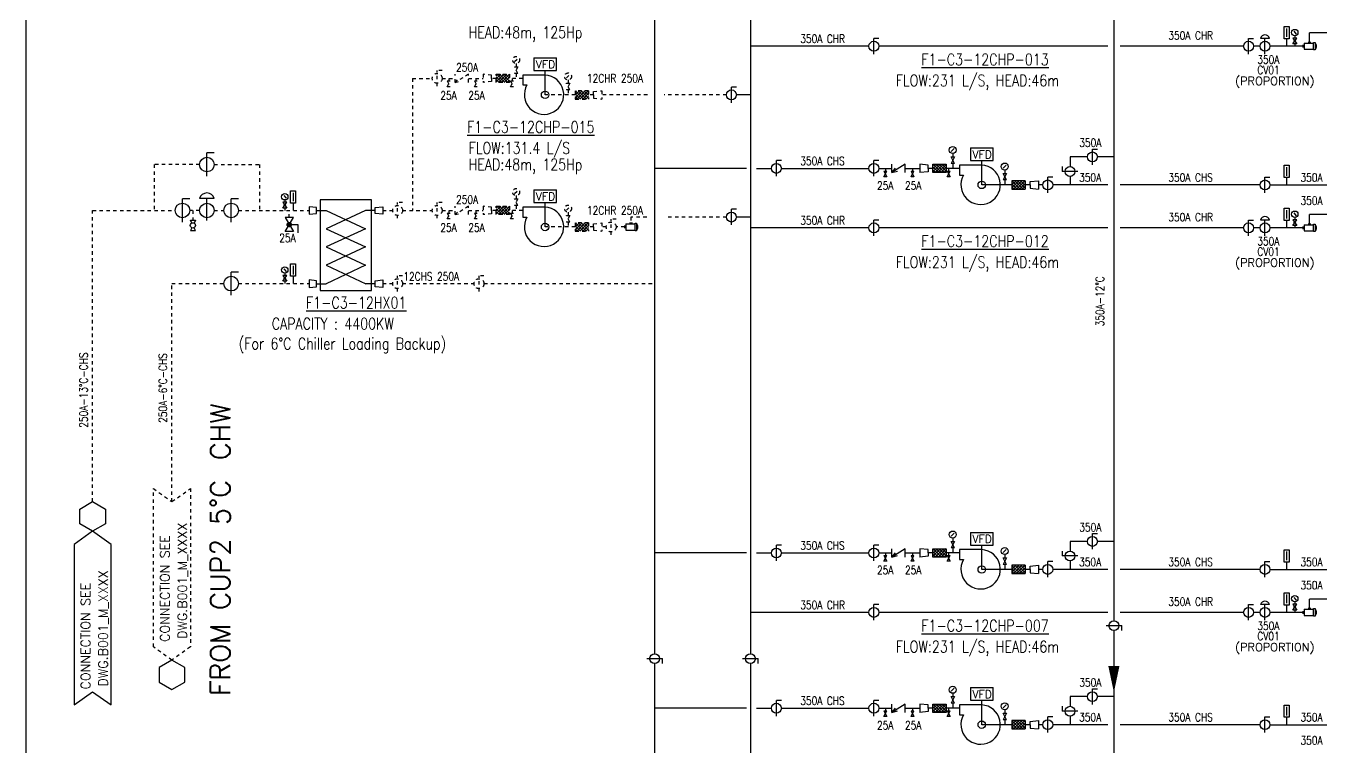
# Model space of a CAD drawing. Header units: millimetres. Extents: x 29 to 762, y -2577 to -1931.
# Drawn here: x 31.3 to 410.6, y -2324.9 to -2114.6 of the extents above; entities that cross this region are included whole.
import ezdxf
from ezdxf.enums import TextEntityAlignment as Align

# ---------------------------------------------------------------- set-up
doc = ezdxf.new("R2010")
doc.units = ezdxf.units.MM
doc.linetypes.add('JIS_02_1.0', pattern=[2, 1, -1])
for name, color, linetype in [('M-CWTR-TEXT', 7, 'Continuous'), ('M-CWTR-TEXT-CO', 3, 'Continuous'), ('M-CWTR-VAVE', 2, 'Continuous'), ('M-HVAC-EQPM', 22, 'Continuous'), ('M-HVAC-VALVE-FUTURE', 8, 'Continuous'), ('M-P-CHR2-D-20', 4, 'Continuous'), ('M-P-CHS2-D-12', 3, 'Continuous'), ('M-P-TXT2.5', 7, 'Continuous'), ('M_TEXT', 2, 'Continuous'), ('TXT3', 246, 'Continuous')]:
    doc.layers.add(name, color=color, linetype=linetype)
doc.styles.add('AA-TXT', font='simplex.shx', dxfattribs={"width": 0.8, "bigfont": 'chineset.shx'})
doc.styles.add('LK-TXT2-P', font='romans.shx', dxfattribs={"width": 0.8, "bigfont": 'chineset.shx'})
doc.styles.add('LK-TXT3-P', font='romans.shx', dxfattribs={"bigfont": 'chineset.shx'})

# ---------------------------------------------------------------- blocks, each defined once
blk = doc.blocks.new('A$Cfc6db952')
for p, q in [((-3.43, 11.23), (3.43, 11.23)), ((-3.43, 11.23), (-3.43, 7.39)), ((3.43, 7.39), (3.43, 11.23)), ((-6.76, 6), (-6.76, 3)), ((0, 6), (-6.76, 6)), ((-3.43, 7.39), (3.43, 7.39)), ((0, 0), (0, 7.39)), ((-6.76, 3), (-5.5, 3))]:
    blk.add_line(p, q)
blk.add_circle((0, 0), 1.12)
blk.add_arc((-0.32, 0.05), 5.96, 150.3127, 86.8785)
at = {"style": 'AA-TXT'}
blk.add_text('VFD', height=2.4, dxfattribs=at).set_placement((-2.81, 8.04))
blk = doc.blocks.new('THERMOMETER')
for p, q in [((-0.38, 1.13), (-0.38, 3.01)), ((-0.38, 3.01), (0.38, 3.01)), ((0, 2.72), (0, 1.41)), ((0.38, 3.01), (0.38, 1.13)), ((0.38, 1.13), (-0.38, 1.13)), ((0, 1.13), (0, 0))]:
    blk.add_line(p, q)
blk = doc.blocks.new('PG-69')
h = blk.add_hatch(color=256)
h.dxf.hatch_style = 1
edge = h.paths.add_edge_path()
edge.add_arc((0, 1.06), 0.15, 0, 360)
for p, q in [((-0.22, 3.02), (0.28, 2.46)), ((0, 2.12), (0, 1.65)), ((0, 0.47), (0, 0))]:
    blk.add_line(p, q)
blk.add_lwpolyline([(0.4, 1.65), (-0.4, 1.65), (0.4, 0.47), (-0.4, 0.47)], close=True)
for centre, radius in [((0, 2.76), 0.642), ((0, 1.06), 0.15)]:
    blk.add_circle(centre, radius)
blk = doc.blocks.new('A$C24027b19')
for p, q in [((-42183.9, -4.5), (-42183.9, 4.5)), ((-42183.9, 0), (-42180.3, 0)), ((-42180.3, 10.6), (-42180.3, -10.6)), ((-42180.3, 10.6), (-42148.6, 10.6)), ((-42167, 14.2), (-42157.6, 14.2)), ((-42162.3, 14.2), (-42162.3, 10.6)), ((-42180.3, -10.6), (-42148.6, -10.6))]:
    blk.add_line(p, q)
blk.add_lwpolyline([(-42148.6, 12.8), (-42143.2, 12.8), (-42143.2, -12.8), (-42148.6, -12.8)], close=True)
blk.add_arc((-42153.5, 0), 14.9, 313.3726, 46.6274)
blk = doc.blocks.new('A$Ca6c05ea9')
for p, q in [((112052, 166644), (-112052, 166644)), ((0, -166644), (0, 166644))]:
    blk.add_line(p, q)
blk.add_circle((0, -14438), 109724)
blk.add_arc((0, 133543), 116839, 16.4573489, 163.5426511)
blk = doc.blocks.new('A$C71728f92')
for p in [(-325423, -212425), (-175033, 261664)]:
    blk.add_line(p, (-325423, 261664))
blk.add_circle((-325423, 24619), 150000)
blk = doc.blocks.new('A$Cccb5e8c0')
for p, q in [((-1835, 41944), (-5636, 42337)), ((-5636, 42337), (-5636, 38536)), ((-1835, 40436), (-1835, 41944)), ((-1835, 40436), (0, 40436)), ((-1835, 38929), (-1835, 40436)), ((25887, 45810), (0, 45810)), ((0, 45810), (0, 0)), ((0, 40436), (3015, 40436)), ((22872, 40436), (3015, 31196)), ((3015, 40436), (22872, 31196)), ((25887, 40436), (22872, 40436)), ((25887, 0), (25887, 45810)), ((27788, 40436), (25887, 40436)), ((27788, 41944), (31523, 42337)), ((27788, 40436), (27788, 41944)), ((27788, 38929), (27788, 40436)), ((31523, 42337), (31523, 38536)), ((-5636, 38536), (-1835, 38929)), ((31523, 38536), (27788, 38929)), ((3015, 31196), (22872, 22020)), ((22872, 31196), (3015, 22020)), ((22872, 22020), (3015, 12780)), ((3015, 22020), (22872, 12780)), ((3015, 12780), (23013, 3473)), ((22872, 12780), (3015, 3473)), ((-5636, 5374), (-5636, 1638)), ((-1835, 4981), (-5636, 5374)), ((-5636, 1638), (-1835, 1966)), ((-1835, 3473), (-1835, 4981)), ((-1835, 3473), (0, 3473)), ((-1835, 1966), (-1835, 3473)), ((0, 3473), (3015, 3473)), ((0, 0), (25887, 0)), ((25887, 3473), (23013, 3473)), ((27788, 3473), (25887, 3473)), ((27788, 4981), (31523, 5374)), ((27788, 3473), (27788, 4981)), ((27788, 1966), (27788, 3473)), ((31523, 1638), (27788, 1966)), ((31523, 5374), (31523, 1638))]:
    blk.add_line(p, q)
blk = doc.blocks.new('A$C8fd39c89')
for points in [[(-10172, 5381), (-5251, 5381), (-6575, 2734)], [(-8849, 2734), (-10172, 5381)], [(-8849, -1814), (-10172, -4461), (-5251, -4461), (-6575, -1814)]]:
    blk.add_lwpolyline(points)
blk.add_circle((-7712, 460), 2542)
blk = doc.blocks.new('球塞閥')
h = blk.add_hatch()
h.set_pattern_fill('ANSI31', color=0, scale=0.185185, angle=90, style=0)
h.set_pattern_definition([(45, (-172.859326, -857.314322), (0.0173251234, -0.0173251234), [])])
edge = h.paths.add_edge_path()
edge.add_arc((0, 0), 0.648, 0, 360)
at = {"color": 0}
blk.add_lwpolyline([(0, 0), (-2.58, 0), (-2.58, 2.52)], dxfattribs=at)
blk.add_lwpolyline([(-1.25, -2.15), (1.25, -2.15), (-1.25, 2.15), (1.25, 2.15)], close=True, dxfattribs=at)
blk.add_circle((0, 0), 0.648, dxfattribs=at)

msp = doc.modelspace()

# ---------------------------------------------------------------- hatches: boundary and pattern name
at = {"layer": 'M-CWTR-VAVE'}
h = msp.add_hatch(dxfattribs=at)
h.set_pattern_fill('ANSI37', color=256, scale=4.816231, style=0)
h.set_pattern_definition([(45, (52.94674, -2609.95354), (-0.42569874, 0.42569874), []), (135, (52.94674, -2609.95354), (-0.42569874, -0.42569874), [])])
h.paths.add_polyline_path([(295.73, -2267.08), (299.58, -2267.08), (299.58, -2269.49), (295.73, -2269.49)])
h = msp.add_hatch(dxfattribs=at)
h.set_pattern_fill('ANSI37', color=256, scale=4.816231, style=0)
h.set_pattern_definition([(135, (565.3827, -2614.7698), (0.42569874, 0.42569874), []), (45, (565.3827, -2614.7698), (0.42569874, -0.42569874), [])])
h.paths.add_polyline_path([(322.6, -2271.9), (318.75, -2271.9), (318.75, -2274.31), (322.6, -2274.31)])
at = {"layer": 'M-HVAC-VALVE-FUTURE', "linetype": 'JIS_02_1.0'}
h = msp.add_hatch(dxfattribs=at)
h.set_pattern_fill('ANSI37', color=8, scale=4.816231, style=0)
h.set_pattern_definition([(45, (-74.3489, -2471.55186), (-0.42569874, 0.42569874), []), (135, (-74.3489, -2471.55186), (-0.42569874, -0.42569874), [])])
h.paths.add_polyline_path([(168.43, -2128.68), (172.29, -2128.68), (172.29, -2131.09), (168.43, -2131.09)])
h = msp.add_hatch(dxfattribs=at)
h.set_pattern_fill('ANSI37', color=8, scale=4.816231, style=0)
h.set_pattern_definition([(135, (438.0871, -2476.3681), (0.42569874, 0.42569874), []), (45, (438.0871, -2476.3681), (0.42569874, -0.42569874), [])])
h.paths.add_polyline_path([(195.3, -2133.5), (191.45, -2133.5), (191.45, -2135.91), (195.3, -2135.91)])
at = {"layer": 'M-HVAC-VALVE-FUTURE'}
h = msp.add_hatch(dxfattribs=at)
h.set_pattern_fill('ANSI37', color=256, scale=4.816231, style=0)
h.set_pattern_definition([(45, (52.94674, -2497.8198), (-0.42569874, 0.42569874), []), (135, (52.94674, -2497.8198), (-0.42569874, -0.42569874), [])])
h.paths.add_polyline_path([(295.73, -2154.95), (299.58, -2154.95), (299.58, -2157.36), (295.73, -2157.36)])
h = msp.add_hatch(dxfattribs=at)
h.set_pattern_fill('ANSI37', color=256, scale=4.816231, style=0)
h.set_pattern_definition([(135, (565.3827, -2502.63605), (0.42569874, 0.42569874), []), (45, (565.3827, -2502.63605), (0.42569874, -0.42569874), [])])
h.paths.add_polyline_path([(322.6, -2159.76), (318.75, -2159.76), (318.75, -2162.18), (322.6, -2162.18)])
at = {"layer": 'M-HVAC-VALVE-FUTURE', "linetype": 'JIS_02_1.0'}
h = msp.add_hatch(dxfattribs=at)
h.set_pattern_fill('ANSI37', color=8, scale=4.816231, style=0)
h.set_pattern_definition([(45, (-74.3489, -2510.0817), (-0.42569874, 0.42569874), []), (135, (-74.3489, -2510.0817), (-0.42569874, -0.42569874), [])])
h.paths.add_polyline_path([(168.43, -2167.21), (172.29, -2167.21), (172.29, -2169.62), (168.43, -2169.62)])
h = msp.add_hatch(dxfattribs=at)
h.set_pattern_fill('ANSI37', color=8, scale=4.816231, style=0)
h.set_pattern_definition([(135, (438.0871, -2514.89794), (0.42569874, 0.42569874), []), (45, (438.0871, -2514.89794), (0.42569874, -0.42569874), [])])
h.paths.add_polyline_path([(195.3, -2172.03), (191.45, -2172.03), (191.45, -2174.44), (195.3, -2174.44)])
at = {"layer": 'M-HVAC-VALVE-FUTURE'}
h = msp.add_hatch(dxfattribs=at)
h.set_pattern_fill('ANSI37', color=256, scale=4.816231, style=0)
h.set_pattern_definition([(45, (52.94674, -2655.2248), (-0.42569874, 0.42569874), []), (135, (52.94674, -2655.2248), (-0.42569874, -0.42569874), [])])
h.paths.add_polyline_path([(295.73, -2312.35), (299.58, -2312.35), (299.58, -2314.77), (295.73, -2314.77)])
h = msp.add_hatch(dxfattribs=at)
h.set_pattern_fill('ANSI37', color=256, scale=4.816231, style=0)
h.set_pattern_definition([(135, (565.3827, -2660.041), (0.42569874, 0.42569874), []), (45, (565.3827, -2660.041), (0.42569874, -0.42569874), [])])
h.paths.add_polyline_path([(322.6, -2317.17), (318.75, -2317.17), (318.75, -2319.58), (322.6, -2319.58)])

# ---------------------------------------------------------------- linework, layer by layer
at = {"layer": 'DefPoints'}
for points in [[(31.33, -1931.2), (761.73, -1931.2), (761.73, -2500.38), (31.33, -2500.38)], [(761.73, -2500.38), (31.33, -2500.38), (31.33, -1931.2), (761.73, -1931.2)]]:
    msp.add_lwpolyline(points, close=True, dxfattribs=at)
at = {"layer": 'M-CWTR-VAVE'}
for p, q in [((278.51, -2122.8), (278.51, -2118.23)), ((279.96, -2118.23), (278.51, -2118.23)), ((236.98, -2136.99), (236.98, -2132.42)), ((238.43, -2132.42), (236.98, -2132.42)), ((250.09, -2158.44), (250.09, -2153.87)), ((251.54, -2153.87), (250.09, -2153.87)), ((236.98, -2172.63), (236.98, -2168.06)), ((238.43, -2168.06), (236.98, -2168.06)), ((278.51, -2175.78), (278.51, -2171.21)), ((279.96, -2171.21), (278.51, -2171.21)), ((301.07, -2263.37), (301.95, -2262.48)), ((301.51, -2263.95), (301.51, -2264.91)), ((342.22, -2267.21), (342.22, -2262.65)), ((342.22, -2262.65), (343.66, -2262.65)), ((250.09, -2270.57), (250.09, -2266)), ((251.54, -2266), (250.09, -2266)), ((278.51, -2270.57), (278.51, -2266)), ((279.96, -2266), (278.51, -2266)), ((283.78, -2269.49), (283.78, -2267.08)), ((287.63, -2267.08), (283.78, -2269.49)), ((287.63, -2269.49), (287.63, -2267.08)), ((291.93, -2267.08), (291.93, -2269.49)), ((294.35, -2267.32), (291.93, -2267.08)), ((294.35, -2268.29), (294.35, -2267.32)), ((295.73, -2269.49), (295.73, -2267.08)), ((295.73, -2267.08), (299.58, -2267.08)), ((299.58, -2267.08), (299.58, -2269.49)), ((301.99, -2264.91), (301.03, -2266.84)), ((301.99, -2266.84), (301.03, -2264.91)), ((301.03, -2264.91), (301.99, -2264.91)), ((301.99, -2266.84), (301.03, -2266.84)), ((301.51, -2266.84), (301.51, -2268.29)), ((316.21, -2268.18), (317.09, -2267.3)), ((333.41, -2267.73), (333.41, -2269.18)), ((281.45, -2269.06), (282.28, -2269.06)), ((281.45, -2270.73), (282.28, -2269.06)), ((281.45, -2269.06), (282.28, -2270.73)), ((282.28, -2270.73), (281.45, -2270.73)), ((283.78, -2269.49), (284.85, -2268.26)), ((283.78, -2269.49), (285.36, -2269.07)), ((289.37, -2269.06), (290.2, -2269.06)), ((289.37, -2270.73), (290.2, -2269.06)), ((289.37, -2269.06), (290.2, -2270.73)), ((290.2, -2270.73), (289.37, -2270.73)), ((294.35, -2269.25), (291.93, -2269.49)), ((294.35, -2268.29), (294.35, -2269.25)), ((299.58, -2269.49), (295.73, -2269.49)), ((299.89, -2269.06), (300.72, -2269.06)), ((299.89, -2270.73), (300.72, -2269.06)), ((299.89, -2269.06), (300.72, -2270.73)), ((300.72, -2270.73), (299.89, -2270.73)), ((317.13, -2269.73), (316.17, -2271.66)), ((317.13, -2271.66), (316.17, -2269.73)), ((316.17, -2269.73), (317.13, -2269.73)), ((317.13, -2271.66), (316.17, -2271.66)), ((316.65, -2268.76), (316.65, -2269.73)), ((316.65, -2271.66), (316.65, -2273.1)), ((329.21, -2275.39), (329.21, -2270.82)), ((330.66, -2270.82), (329.21, -2270.82)), ((337.98, -2269.18), (333.41, -2269.18)), ((392.52, -2275.39), (392.52, -2270.82)), ((392.52, -2270.82), (393.97, -2270.82)), ((322.6, -2271.9), (318.75, -2271.9)), ((318.75, -2271.9), (318.75, -2274.31)), ((318.75, -2274.31), (322.6, -2274.31)), ((322.6, -2271.9), (322.6, -2274.31)), ((324.09, -2272.14), (326.5, -2271.9)), ((324.09, -2273.1), (324.09, -2272.14)), ((324.09, -2273.1), (324.09, -2274.07)), ((324.09, -2274.07), (326.5, -2274.31)), ((326.5, -2271.9), (326.5, -2274.31)), ((278.51, -2287.91), (278.51, -2283.34)), ((279.96, -2283.34), (278.51, -2283.34)), ((387.75, -2287.91), (387.75, -2283.34)), ((387.75, -2283.34), (389.2, -2283.34)), ((393.86, -2283.34), (391.18, -2283.34)), ((392.52, -2287.91), (392.52, -2283.34)), ((346.19, -2289.48), (350.76, -2289.48)), ((350.76, -2290.93), (350.76, -2289.48)), ((212.3, -2299.11), (216.87, -2299.11)), ((216.87, -2300.56), (216.87, -2299.11)), ((240.24, -2299.11), (244.8, -2299.11)), ((244.8, -2300.56), (244.8, -2299.11))]:
    msp.add_line(p, q, dxfattribs=at)
for centre, radius in [((278.51, -2120.51), 1.44), ((236.98, -2134.7), 1.44), ((250.09, -2156.15), 1.44), ((236.98, -2170.34), 1.44), ((278.51, -2173.49), 1.44), ((301.51, -2262.92), 1.02), ((342.22, -2264.93), 1.44), ((250.09, -2268.29), 1.44), ((278.51, -2268.29), 1.44), ((316.65, -2267.74), 1.02), ((335.69, -2269.18), 1.44), ((329.21, -2273.1), 1.44), ((392.52, -2273.1), 1.44), ((278.51, -2285.63), 1.44), ((387.75, -2285.63), 1.44), ((392.52, -2285.63), 1.44), ((348.48, -2289.48), 1.44), ((214.58, -2299.11), 1.44), ((242.52, -2299.11), 1.44)]:
    msp.add_circle(centre, radius, dxfattribs=at)
msp.add_arc((392.52, -2283.74), 1.4, 16.4573, 163.5427, dxfattribs=at)
at = {"layer": 'M-HVAC-VALVE-FUTURE'}
for p, q in [((387.75, -2122.8), (387.75, -2118.23)), ((387.75, -2118.23), (389.2, -2118.23)), ((393.86, -2118.23), (391.18, -2118.23)), ((392.52, -2122.8), (392.52, -2118.23)), ((405.52, -2119.3), (405.52, -2116.66)), ((410.6, -2116.66), (405.52, -2116.66)), ((346.7, -2120.51), (279.96, -2120.51)), ((386.3, -2120.51), (350.3, -2120.51)), ((391.07, -2120.51), (389.19, -2120.51)), ((403.67, -2120.51), (393.96, -2120.51)), ((301.07, -2151.23), (301.95, -2150.35)), ((342.22, -2155.08), (342.22, -2150.51)), ((342.22, -2150.51), (343.66, -2150.51)), ((278.51, -2158.44), (278.51, -2153.87)), ((279.96, -2153.87), (278.51, -2153.87)), ((301.99, -2152.78), (301.03, -2154.71)), ((301.99, -2154.71), (301.03, -2152.78)), ((301.03, -2152.78), (301.99, -2152.78)), ((301.51, -2151.81), (301.51, -2152.78)), ((335.69, -2152.8), (335.69, -2155.6)), ((340.77, -2152.8), (335.69, -2152.8)), ((348.48, -2152.8), (343.66, -2152.8)), ((279.96, -2156.15), (283.78, -2156.15)), ((281.45, -2156.93), (282.28, -2156.93)), ((281.45, -2158.6), (282.28, -2156.93)), ((281.45, -2156.93), (282.28, -2158.6)), ((281.87, -2156.15), (281.87, -2156.93)), ((283.78, -2157.36), (283.78, -2154.95)), ((287.63, -2154.95), (283.78, -2157.36)), ((283.78, -2157.36), (284.85, -2156.12)), ((283.78, -2157.36), (285.36, -2156.94)), ((287.63, -2157.36), (287.63, -2154.95)), ((287.63, -2156.15), (291.93, -2156.15)), ((289.37, -2156.93), (290.2, -2156.93)), ((289.37, -2158.6), (290.2, -2156.93)), ((289.37, -2156.93), (290.2, -2158.6)), ((289.78, -2156.15), (289.78, -2156.93)), ((291.93, -2154.95), (291.93, -2157.36)), ((294.35, -2155.19), (291.93, -2154.95)), ((294.35, -2157.12), (291.93, -2157.36)), ((294.35, -2156.15), (294.35, -2155.19)), ((295.73, -2156.15), (294.35, -2156.15)), ((294.35, -2156.15), (294.35, -2157.12)), ((295.73, -2157.36), (295.73, -2154.95)), ((295.73, -2154.95), (299.58, -2154.95)), ((299.58, -2157.36), (295.73, -2157.36)), ((299.58, -2154.95), (299.58, -2157.36)), ((303.44, -2156.15), (299.58, -2156.15)), ((299.89, -2156.93), (300.72, -2156.93)), ((299.89, -2158.6), (300.72, -2156.93)), ((299.89, -2156.93), (300.72, -2158.6)), ((300.3, -2156.15), (300.3, -2156.93)), ((301.99, -2154.71), (301.03, -2154.71)), ((301.51, -2154.71), (301.51, -2156.15)), ((317.13, -2157.6), (316.17, -2159.52)), ((317.13, -2159.52), (316.17, -2157.6)), ((316.17, -2157.6), (317.13, -2157.6)), ((316.21, -2156.05), (317.09, -2155.16)), ((316.65, -2156.63), (316.65, -2157.6)), ((333.41, -2155.6), (333.41, -2157.05)), ((337.98, -2157.05), (333.41, -2157.05)), ((282.28, -2158.6), (281.45, -2158.6)), ((290.2, -2158.6), (289.37, -2158.6)), ((300.72, -2158.6), (299.89, -2158.6)), ((318.75, -2160.97), (309.95, -2160.97)), ((317.13, -2159.52), (316.17, -2159.52)), ((316.65, -2159.52), (316.65, -2160.97)), ((322.6, -2159.76), (318.75, -2159.76)), ((318.75, -2159.76), (318.75, -2162.18)), ((322.6, -2159.76), (322.6, -2162.18)), ((324.09, -2160.97), (322.6, -2160.97)), ((324.09, -2160.01), (326.5, -2159.76)), ((324.09, -2160.97), (324.09, -2160.01)), ((324.09, -2160.97), (324.09, -2161.94)), ((326.5, -2159.76), (326.5, -2162.18)), ((327.77, -2160.97), (326.5, -2160.97)), ((329.21, -2163.25), (329.21, -2158.69)), ((330.66, -2158.69), (329.21, -2158.69)), ((346.7, -2160.97), (330.66, -2160.97)), ((335.69, -2158.49), (335.69, -2160.97)), ((391.07, -2160.97), (350.3, -2160.97)), ((392.52, -2163.25), (392.52, -2158.69)), ((392.52, -2158.69), (393.97, -2158.69)), ((393.96, -2160.97), (410.6, -2160.97)), ((318.75, -2162.18), (322.6, -2162.18)), ((324.09, -2161.94), (326.5, -2162.18)), ((387.75, -2175.78), (387.75, -2171.21)), ((387.75, -2171.21), (389.2, -2171.21)), ((393.86, -2171.21), (391.18, -2171.21)), ((392.52, -2175.78), (392.52, -2171.21)), ((405.52, -2172.28), (405.52, -2169.64)), ((410.6, -2169.64), (405.52, -2169.64)), ((346.7, -2173.49), (279.96, -2173.49)), ((386.3, -2173.49), (350.3, -2173.49)), ((391.07, -2173.49), (389.19, -2173.49)), ((403.67, -2173.49), (393.96, -2173.49)), ((348.48, -2290.92), (348.48, -2420.78)), ((214.58, -2300.56), (214.58, -2415.66)), ((242.52, -2300.56), (242.52, -2420.78)), ((301.07, -2308.64), (301.95, -2307.75)), ((301.51, -2309.22), (301.51, -2310.18)), ((342.22, -2312.48), (342.22, -2307.92)), ((342.22, -2307.92), (343.66, -2307.92)), ((241.38, -2313.56), (214.58, -2313.56)), ((244.27, -2313.56), (248.65, -2313.56)), ((250.09, -2315.84), (250.09, -2311.28)), ((251.54, -2311.28), (250.09, -2311.28)), ((251.54, -2313.56), (277.07, -2313.56)), ((278.51, -2315.84), (278.51, -2311.28)), ((279.96, -2311.28), (278.51, -2311.28)), ((279.96, -2313.56), (283.78, -2313.56)), ((281.87, -2313.56), (281.87, -2314.34)), ((283.78, -2314.77), (283.78, -2312.35)), ((287.63, -2312.35), (283.78, -2314.77)), ((283.78, -2314.77), (284.85, -2313.53)), ((287.63, -2314.77), (287.63, -2312.35)), ((287.63, -2313.56), (291.93, -2313.56)), ((289.78, -2313.56), (289.78, -2314.34)), ((291.93, -2312.35), (291.93, -2314.77)), ((294.35, -2312.59), (291.93, -2312.35)), ((294.35, -2313.56), (294.35, -2312.59)), ((295.73, -2313.56), (294.35, -2313.56)), ((294.35, -2313.56), (294.35, -2314.52)), ((295.73, -2314.77), (295.73, -2312.35)), ((295.73, -2312.35), (299.58, -2312.35)), ((299.58, -2312.35), (299.58, -2314.77)), ((303.44, -2313.56), (299.58, -2313.56)), ((300.3, -2313.56), (300.3, -2314.34)), ((301.99, -2310.18), (301.03, -2312.11)), ((301.99, -2312.11), (301.03, -2310.18)), ((301.03, -2310.18), (301.99, -2310.18)), ((301.99, -2312.11), (301.03, -2312.11)), ((301.51, -2312.11), (301.51, -2313.56)), ((316.21, -2313.45), (317.09, -2312.57)), ((333.41, -2313.01), (333.41, -2314.45)), ((335.69, -2310.2), (335.69, -2313.01)), ((340.77, -2310.2), (335.69, -2310.2)), ((348.48, -2310.2), (343.66, -2310.2)), ((281.45, -2314.34), (282.28, -2314.34)), ((281.45, -2316), (282.28, -2314.34)), ((281.45, -2314.34), (282.28, -2316)), ((282.28, -2316), (281.45, -2316)), ((283.78, -2314.77), (285.36, -2314.34)), ((289.37, -2314.34), (290.2, -2314.34)), ((289.37, -2316), (290.2, -2314.34)), ((289.37, -2314.34), (290.2, -2316)), ((290.2, -2316), (289.37, -2316)), ((294.35, -2314.52), (291.93, -2314.77)), ((299.58, -2314.77), (295.73, -2314.77)), ((299.89, -2314.34), (300.72, -2314.34)), ((299.89, -2316), (300.72, -2314.34)), ((299.89, -2314.34), (300.72, -2316)), ((300.72, -2316), (299.89, -2316)), ((317.13, -2315), (316.17, -2316.93)), ((317.13, -2316.93), (316.17, -2315)), ((316.17, -2315), (317.13, -2315)), ((317.13, -2316.93), (316.17, -2316.93)), ((316.65, -2314.04), (316.65, -2315)), ((316.65, -2316.93), (316.65, -2318.38)), ((322.6, -2317.17), (318.75, -2317.17)), ((318.75, -2317.17), (318.75, -2319.58)), ((322.6, -2317.17), (322.6, -2319.58)), ((324.09, -2317.41), (326.5, -2317.17)), ((326.5, -2317.17), (326.5, -2319.58)), ((329.21, -2320.66), (329.21, -2316.09)), ((330.66, -2316.09), (329.21, -2316.09)), ((337.98, -2314.45), (333.41, -2314.45)), ((335.69, -2315.9), (335.69, -2318.38)), ((392.52, -2320.66), (392.52, -2316.09)), ((392.52, -2316.09), (393.97, -2316.09)), ((318.75, -2318.38), (309.95, -2318.38)), ((318.75, -2319.58), (322.6, -2319.58)), ((324.09, -2318.38), (322.6, -2318.38)), ((324.09, -2318.38), (324.09, -2317.41)), ((324.09, -2318.38), (324.09, -2319.34)), ((324.09, -2319.34), (326.5, -2319.58)), ((327.77, -2318.38), (326.5, -2318.38)), ((346.7, -2318.38), (330.66, -2318.38)), ((391.07, -2318.38), (350.3, -2318.38)), ((393.96, -2318.38), (410.6, -2318.38))]:
    msp.add_line(p, q, dxfattribs=at)
at = {"layer": 'M-HVAC-VALVE-FUTURE', "color": 8, "linetype": 'JIS_02_1.0'}
for p, q in [((151.21, -2132.17), (151.21, -2127.6)), ((152.66, -2127.6), (151.21, -2127.6)), ((174.69, -2126.51), (173.73, -2128.44)), ((174.69, -2128.44), (173.73, -2126.51)), ((173.73, -2126.51), (174.69, -2126.51)), ((173.77, -2124.96), (174.66, -2124.08)), ((174.21, -2125.55), (174.21, -2126.51)), ((143.99, -2129.89), (149.77, -2129.89)), ((143.99, -2129.89), (143.99, -2168.42)), ((152.66, -2129.89), (156.48, -2129.89)), ((154.15, -2130.66), (154.99, -2130.66)), ((154.15, -2132.33), (154.99, -2130.66)), ((154.15, -2130.66), (154.99, -2132.33)), ((154.57, -2129.89), (154.57, -2130.66)), ((156.48, -2131.09), (156.48, -2128.68)), ((160.33, -2128.68), (156.48, -2131.09)), ((156.48, -2131.09), (157.55, -2129.86)), ((156.48, -2131.09), (158.06, -2130.67)), ((160.33, -2131.09), (160.33, -2128.68)), ((160.33, -2129.89), (164.64, -2129.89)), ((162.07, -2130.66), (162.9, -2130.66)), ((162.07, -2132.33), (162.9, -2130.66)), ((162.07, -2130.66), (162.9, -2132.33)), ((162.49, -2129.89), (162.49, -2130.66)), ((164.64, -2128.68), (164.64, -2131.09)), ((167.05, -2128.92), (164.64, -2128.68)), ((167.05, -2130.85), (164.64, -2131.09)), ((167.05, -2129.89), (167.05, -2128.92)), ((168.43, -2129.89), (167.05, -2129.89)), ((167.05, -2129.89), (167.05, -2130.85)), ((168.43, -2131.09), (168.43, -2128.68)), ((168.43, -2128.68), (172.29, -2128.68)), ((172.29, -2131.09), (168.43, -2131.09)), ((172.29, -2128.68), (172.29, -2131.09)), ((176.14, -2129.89), (172.29, -2129.89)), ((172.59, -2130.66), (173.43, -2130.66)), ((172.59, -2132.33), (173.43, -2130.66)), ((172.59, -2130.66), (173.43, -2132.33)), ((173.01, -2129.89), (173.01, -2130.66)), ((174.69, -2128.44), (173.73, -2128.44)), ((174.21, -2128.44), (174.21, -2129.89)), ((189.83, -2131.33), (188.87, -2133.25)), ((189.83, -2133.25), (188.87, -2131.33)), ((188.87, -2131.33), (189.83, -2131.33)), ((188.91, -2129.78), (189.8, -2128.89)), ((189.35, -2130.36), (189.35, -2131.33)), ((154.99, -2132.33), (154.15, -2132.33)), ((162.9, -2132.33), (162.07, -2132.33)), ((173.43, -2132.33), (172.59, -2132.33)), ((191.45, -2134.7), (182.65, -2134.7)), ((189.83, -2133.25), (188.87, -2133.25)), ((189.35, -2133.25), (189.35, -2134.7)), ((195.3, -2133.5), (191.45, -2133.5)), ((191.45, -2133.5), (191.45, -2135.91)), ((195.3, -2133.5), (195.3, -2135.91)), ((196.79, -2134.7), (195.3, -2134.7)), ((196.79, -2133.74), (199.21, -2133.5)), ((196.79, -2134.7), (196.79, -2133.74)), ((196.79, -2134.7), (196.79, -2135.67)), ((199.21, -2133.5), (199.21, -2135.91)), ((212.47, -2134.7), (199.21, -2134.7)), ((191.45, -2135.91), (195.3, -2135.91)), ((196.79, -2135.67), (199.21, -2135.91)), ((174.69, -2165.04), (173.73, -2166.97)), ((174.69, -2166.97), (173.73, -2165.04)), ((173.73, -2165.04), (174.69, -2165.04)), ((173.77, -2163.49), (174.66, -2162.61)), ((174.21, -2164.08), (174.21, -2165.04)), ((50.74, -2168.42), (74.79, -2168.42)), ((50.74, -2253.33), (50.74, -2168.42)), ((81.89, -2168.42), (79.06, -2168.42)), ((79.97, -2168.42), (79.97, -2171.28)), ((86.17, -2168.42), (89, -2168.42)), ((93.27, -2168.42), (113.84, -2168.42)), ((108.06, -2170.45), (108.06, -2168.42)), ((135.32, -2168.42), (138.21, -2168.42)), ((139.66, -2170.7), (139.66, -2166.13)), ((141.1, -2166.13), (139.66, -2166.13)), ((141.1, -2168.42), (149.77, -2168.42)), ((151.21, -2170.7), (151.21, -2166.13)), ((152.66, -2166.13), (151.21, -2166.13)), ((152.66, -2168.42), (156.48, -2168.42)), ((154.15, -2169.19), (154.99, -2169.19)), ((154.15, -2170.86), (154.99, -2169.19)), ((154.15, -2169.19), (154.99, -2170.86)), ((154.57, -2168.42), (154.57, -2169.19)), ((156.48, -2169.62), (156.48, -2167.21)), ((160.33, -2167.21), (156.48, -2169.62)), ((156.48, -2169.62), (157.55, -2168.38)), ((156.48, -2169.62), (158.06, -2169.2)), ((160.33, -2169.62), (160.33, -2167.21)), ((160.33, -2168.42), (164.64, -2168.42)), ((162.07, -2169.19), (162.9, -2169.19)), ((162.07, -2170.86), (162.9, -2169.19)), ((162.07, -2169.19), (162.9, -2170.86)), ((162.49, -2168.42), (162.49, -2169.19)), ((164.64, -2167.21), (164.64, -2169.62)), ((167.05, -2167.45), (164.64, -2167.21)), ((167.05, -2169.38), (164.64, -2169.62)), ((167.05, -2168.42), (167.05, -2167.45)), ((168.43, -2168.42), (167.05, -2168.42)), ((167.05, -2168.42), (167.05, -2169.38)), ((168.43, -2169.62), (168.43, -2167.21)), ((168.43, -2167.21), (172.29, -2167.21)), ((172.29, -2167.21), (172.29, -2169.62)), ((176.14, -2168.42), (172.29, -2168.42)), ((172.59, -2169.19), (173.43, -2169.19)), ((172.59, -2170.86), (173.43, -2169.19)), ((172.59, -2169.19), (173.43, -2170.86)), ((173.01, -2168.42), (173.01, -2169.19)), ((174.69, -2166.97), (173.73, -2166.97)), ((174.21, -2166.97), (174.21, -2168.42)), ((188.91, -2168.31), (189.8, -2167.42)), ((189.35, -2168.89), (189.35, -2169.86)), ((154.99, -2170.86), (154.15, -2170.86)), ((162.9, -2170.86), (162.07, -2170.86)), ((172.29, -2169.62), (168.43, -2169.62)), ((173.43, -2170.86), (172.59, -2170.86)), ((191.45, -2173.23), (182.65, -2173.23)), ((189.83, -2169.86), (188.87, -2171.78)), ((189.83, -2171.78), (188.87, -2169.86)), ((188.87, -2169.86), (189.83, -2169.86)), ((189.83, -2171.78), (188.87, -2171.78)), ((189.35, -2171.78), (189.35, -2173.23)), ((195.3, -2172.03), (191.45, -2172.03)), ((191.45, -2172.03), (191.45, -2174.44)), ((195.3, -2172.03), (195.3, -2174.44)), ((196.79, -2173.23), (195.3, -2173.23)), ((196.79, -2172.27), (199.21, -2172.03)), ((196.79, -2173.23), (196.79, -2172.27)), ((196.79, -2173.23), (196.79, -2174.2)), ((199.21, -2172.03), (199.21, -2174.44)), ((200.47, -2173.23), (199.21, -2173.23)), ((201.92, -2175.52), (201.92, -2170.95)), ((203.36, -2170.95), (201.92, -2170.95)), ((205.85, -2173.23), (203.36, -2173.23)), ((212.28, -2170.34), (207.7, -2170.34)), ((207.7, -2170.34), (207.7, -2172.02)), ((235.53, -2170.34), (217.69, -2170.34)), ((191.45, -2174.44), (195.3, -2174.44)), ((196.79, -2174.2), (199.21, -2174.44)), ((139.66, -2192.04), (139.66, -2187.48)), ((141.1, -2187.48), (139.66, -2187.48)), ((163.39, -2192.04), (163.39, -2187.48)), ((164.83, -2187.48), (163.39, -2187.48)), ((73.85, -2189.76), (89, -2189.76)), ((73.85, -2253.33), (73.85, -2189.76)), ((93.27, -2189.76), (113.84, -2189.76)), ((135.32, -2189.76), (138.21, -2189.76)), ((141.1, -2189.76), (161.94, -2189.76)), ((164.83, -2189.76), (214.58, -2189.76))]:
    msp.add_line(p, q, dxfattribs=at)
at = {"layer": 'M-HVAC-VALVE-FUTURE', "linetype": 'JIS_02_1.0'}
msp.add_line((235.53, -2134.7), (217.37, -2134.7), dxfattribs=at)
at = {"layer": 'M-HVAC-VALVE-FUTURE', "color": 8, "linetype": 'JIS_02_1.0'}
for points in [[(81.92, -2155.02), (68.71, -2155.02), (68.71, -2168.42)], [(86.19, -2155.02), (99.4, -2155.02), (99.4, -2168.42)], [(73.85, -2299.51), (68.46, -2295.66), (68.46, -2249.48), (73.85, -2253.33), (79.25, -2249.48), (79.25, -2295.66), (73.85, -2299.51)]]:
    msp.add_lwpolyline(points, dxfattribs=at)
at = {"layer": 'M-HVAC-VALVE-FUTURE', "color": 8}
for points in [[(50.74, -2261.96), (47, -2259.81), (47, -2255.49), (50.74, -2253.33), (54.47, -2255.49), (54.47, -2259.81)], [(73.85, -2299.51), (70.12, -2301.67), (70.12, -2305.99), (73.85, -2308.14), (77.59, -2305.99), (77.59, -2301.67)]]:
    msp.add_lwpolyline(points, close=True, dxfattribs=at)
msp.add_lwpolyline([(50.74, -2261.96), (45.34, -2265.82), (45.34, -2312.63), (50.74, -2308.77), (56.13, -2312.63), (56.13, -2265.82), (50.74, -2261.96)], dxfattribs=at)
at = {"layer": 'M-HVAC-VALVE-FUTURE', "flags": 128}
msp.add_lwpolyline([(348.48, -2301.26, 3.25, 0, 0), (348.48, -2308.95, 0, 0, 0)], format="xyseb", dxfattribs=at)
at = {"layer": 'M-HVAC-VALVE-FUTURE'}
for centre, radius in [((387.75, -2120.51), 1.44), ((392.52, -2120.51), 1.44), ((301.51, -2150.79), 1.02), ((342.22, -2152.8), 1.44), ((278.51, -2156.15), 1.44), ((316.65, -2155.61), 1.02), ((335.69, -2157.05), 1.44), ((329.21, -2160.97), 1.44), ((392.52, -2160.97), 1.44), ((387.75, -2173.49), 1.44), ((392.52, -2173.49), 1.44), ((301.51, -2308.2), 1.02), ((342.22, -2310.2), 1.44), ((250.09, -2313.56), 1.44), ((278.51, -2313.56), 1.44), ((316.65, -2313.01), 1.02), ((335.69, -2314.45), 1.44), ((329.21, -2318.38), 1.44), ((392.52, -2318.38), 1.44)]:
    msp.add_circle(centre, radius, dxfattribs=at)
at = {"layer": 'M-HVAC-VALVE-FUTURE', "color": 8, "linetype": 'JIS_02_1.0'}
for centre, radius in [((174.21, -2124.52), 1.02), ((151.21, -2129.89), 1.44), ((189.35, -2129.34), 1.02), ((174.21, -2163.05), 1.02), ((139.66, -2168.42), 1.44), ((151.21, -2168.42), 1.44), ((189.35, -2167.87), 1.02), ((201.92, -2173.23), 1.44), ((139.66, -2189.76), 1.44), ((163.39, -2189.76), 1.44)]:
    msp.add_circle(centre, radius, dxfattribs=at)
at = {"layer": 'M-HVAC-VALVE-FUTURE'}
for centre in [(392.52, -2118.63), (392.52, -2171.61)]:
    msp.add_arc(centre, 1.4, 16.4573, 163.5427, dxfattribs=at)
at = {"layer": 'M-P-CHR2-D-20'}
for p, q in [((242.52, -2039.86), (242.52, -2297.67)), ((277.07, -2120.51), (242.52, -2120.51)), ((242.52, -2134.7), (238.42, -2134.7)), ((242.52, -2170.34), (238.42, -2170.34)), ((277.07, -2173.49), (242.52, -2173.49)), ((405.52, -2284.41), (405.52, -2281.77)), ((410.6, -2281.77), (405.52, -2281.77)), ((277.07, -2285.63), (242.52, -2285.63)), ((346.7, -2285.63), (279.96, -2285.63)), ((386.3, -2285.63), (350.3, -2285.63)), ((391.07, -2285.63), (389.19, -2285.63)), ((403.67, -2285.63), (393.96, -2285.63))]:
    msp.add_line(p, q, dxfattribs=at)
at = {"layer": 'M-P-CHS2-D-12'}
for p, q in [((214.58, -2035.52), (214.58, -2297.67)), ((348.48, -2035.54), (348.48, -2288.03)), ((241.38, -2156.15), (214.58, -2156.15)), ((244.27, -2156.15), (248.65, -2156.15)), ((251.54, -2156.15), (277.07, -2156.15)), ((335.69, -2264.93), (335.69, -2267.74)), ((340.77, -2264.93), (335.69, -2264.93)), ((348.48, -2264.93), (343.66, -2264.93)), ((241.38, -2268.29), (214.58, -2268.29)), ((244.27, -2268.29), (248.65, -2268.29)), ((251.54, -2268.29), (277.07, -2268.29)), ((279.96, -2268.29), (283.78, -2268.29)), ((281.87, -2268.29), (281.87, -2269.06)), ((287.63, -2268.29), (291.93, -2268.29)), ((289.78, -2268.29), (289.78, -2269.06)), ((295.73, -2268.29), (294.35, -2268.29)), ((303.44, -2268.29), (299.58, -2268.29)), ((300.3, -2268.29), (300.3, -2269.06)), ((335.69, -2270.63), (335.69, -2273.1)), ((318.75, -2273.1), (309.95, -2273.1)), ((324.09, -2273.1), (322.6, -2273.1)), ((327.77, -2273.1), (326.5, -2273.1)), ((346.7, -2273.1), (330.66, -2273.1)), ((391.07, -2273.1), (350.3, -2273.1)), ((393.96, -2273.1), (410.6, -2273.1))]:
    msp.add_line(p, q, dxfattribs=at)

# ---------------------------------------------------------------- block references
at = {"layer": 'M-CWTR-VAVE'}
for name, p, xscale, yscale, zscale in [('THERMOMETER', (398.82, -2273.1), 1.907227672663015, 1.907227672663015, 1.907227672663015), ('THERMOMETER', (398.82, -2285.63), 1.907227672663015, 1.907227672663015, 1.907227672663015), ('PG-69', (401.22, -2285.63), 1.444869448987132, 1.444869448987132, 1.444869448987132)]:
    msp.add_blockref(name, p, dxfattribs=dict(at, xscale=xscale, yscale=yscale, zscale=zscale))
at = {"layer": 'M-HVAC-EQPM', "xscale": 0.9632462993247549, "yscale": 0.9632462993247549, "zscale": 0.9632462993247549}
msp.add_blockref('A$Cfc6db952', (309.95, -2273.1), dxfattribs=at)
at = {"layer": 'M-HVAC-VALVE-FUTURE'}
for name, p, xscale, yscale, zscale in [('THERMOMETER', (398.82, -2120.51), 1.907227672663015, 1.907227672663015, 1.907227672663015), ('PG-69', (401.22, -2120.51), 1.444869448987132, 1.444869448987132, 1.444869448987132), ('A$C24027b19', (4010.39, -2120.51), 0.0855000547874901, 0.0855000547874901, 0.0855000547874901), ('A$Cfc6db952', (309.95, -2160.97), 0.9632462993247549, 0.9632462993247549, 0.9632462993247549), ('THERMOMETER', (398.82, -2160.97), 1.907227672663015, 1.907227672663015, 1.907227672663015), ('THERMOMETER', (398.82, -2173.49), 1.907227672663015, 1.907227672663015, 1.907227672663015), ('PG-69', (401.22, -2173.49), 1.444869448987132, 1.444869448987132, 1.444869448987132), ('A$C24027b19', (4010.39, -2173.49), 0.0855000547874901, 0.0855000547874901, 0.0855000547874901), ('A$Cfc6db952', (309.95, -2318.38), 0.9632462993247549, 0.9632462993247549, 0.9632462993247549), ('THERMOMETER', (398.82, -2318.38), 1.907227672663015, 1.907227672663015, 1.907227672663015)]:
    msp.add_blockref(name, p, dxfattribs=dict(at, xscale=xscale, yscale=yscale, zscale=zscale))
at = {"layer": 'M-HVAC-VALVE-FUTURE', "color": 8, "linetype": 'JIS_02_1.0'}
for name, p, xscale, yscale, zscale in [('A$Cfc6db952', (182.65, -2134.7), 0.9632462993247549, 0.9632462993247549, 0.9632462993247549), ('A$C71728f92', (88.69, -2155.37), 1.424171315929412e-05, 1.424171315929412e-05, 1.424171315929412e-05), ('A$C71728f92', (81.56, -2168.77), 1.424171315929412e-05, 1.424171315929412e-05, 1.424171315929412e-05), ('A$Ca6c05ea9', (84.05, -2168.14), 1.931232578473129e-05, 1.931232578473129e-05, 1.931232578473129e-05), ('A$C71728f92', (95.77, -2168.77), 1.424171315929412e-05, 1.424171315929412e-05, 1.424171315929412e-05), ('PG-69', (106.77, -2168.42), 1.444869448987132, 1.444869448987132, 1.444869448987132), ('THERMOMETER', (109.17, -2168.42), 1.907227672663015, 1.907227672663015, 1.907227672663015), ('A$Cccb5e8c0', (117.1, -2191.79), 0.0005779477795948529, 0.0005779477795948529, 0.0005779477795948529), ('A$Cfc6db952', (182.65, -2173.23), 0.9632462993247549, 0.9632462993247549, 0.9632462993247549), ('A$C8fd39c89', (82.31, -2172.91), 0.0003025002820644723, 0.0003025002820644723, 0.0003025002820644723), ('A$C24027b19', (3812.58, -2173.23), 0.0855000547874901, 0.0855000547874901, 0.0855000547874901), ('THERMOMETER', (109.17, -2189.76), 1.907227672663015, 1.907227672663015, 1.907227672663015), ('A$C71728f92', (95.77, -2190.11), 1.424171315929412e-05, 1.424171315929412e-05, 1.424171315929412e-05), ('PG-69', (106.77, -2189.76), 1.444869448987132, 1.444869448987132, 1.444869448987132)]:
    msp.add_blockref(name, p, dxfattribs=dict(at, xscale=xscale, yscale=yscale, zscale=zscale))
at = {"layer": 'M-HVAC-VALVE-FUTURE', "color": 8, "linetype": 'JIS_02_1.0', "xscale": 0.9632462993247549, "yscale": 0.9632462993247549, "zscale": 0.9632462993247549, "rotation": 180}
msp.add_blockref('球塞閥', (108.06, -2172.52), dxfattribs=at)
at = {"layer": 'M_TEXT', "xscale": 0.0855000547874901, "yscale": 0.0855000547874901, "zscale": 0.0855000547874901}
msp.add_blockref('A$C24027b19', (4010.39, -2285.63), dxfattribs=at)

# ---------------------------------------------------------------- texts
at = {"layer": 'M-CWTR-TEXT', "style": 'AA-TXT', "width": 0.8}
for s, p in [('350A CHR', (257.04, -2119.55)), ('350A CHS', (257.04, -2155.19)), ('350A CHR', (257.04, -2172.53)), ('350A', (338.37, -2262.01)), ('350A CHS', (257.04, -2267.33)), ('350A', (338.35, -2272.14)), ('350A CHS', (364.36, -2272.14)), ('350A', (402.89, -2272.14)), ('25A', (279.42, -2274.47)), ('25A', (287.57, -2274.47)), ('350A', (402.89, -2278.89)), ('350A CHR', (257.04, -2284.67)), ('350A CHR', (364.36, -2283.7)), ('350A', (390.29, -2290.74)), ('CV01', (390.29, -2293.75))]:
    msp.add_text(s, height=2.408, dxfattribs=at).set_placement(p)
at = {"layer": 'M-CWTR-TEXT', "style": 'AA-TXT'}
for p in [(281.46, -2270.73), (289.38, -2270.73), (299.9, -2270.73)]:
    msp.add_text('25A GATE VALVE', height=0.00104, rotation=180, dxfattribs=at).set_placement(p)
at = {"layer": 'M-CWTR-TEXT-CO', "style": 'AA-TXT'}
msp.add_text('(PROPORTION)', height=2.4081, dxfattribs=at).set_placement((383.84, -2296.96))
at = {"layer": 'M-HVAC-VALVE-FUTURE', "color": 8, "linetype": 'JIS_02_1.0', "width": 0.8}
for s, height, style, p in [('HEAD:48m, 125Hp', 3.3714, 'LK-TXT2-P', (160.36, -2116.48)), ('FLOW:131.4 L/S ', 3.3714, 'LK-TXT2-P', (160.36, -2150.19)), ('HEAD:48m, 125Hp', 3.3714, 'LK-TXT2-P', (160.36, -2155.01)), ('25A', 2.408, 'AA-TXT', (105.14, -2176.43)), ('CAPACITY : 4400KW', 3.3714, 'LK-TXT2-P', (102.97, -2201.45)), ('(For 6%%DC Chiller Loading Backup)', 3.3714, 'LK-TXT2-P', (93.34, -2207.23))]:
    msp.add_text(s, height=height, dxfattribs=dict(at, style=style)).set_placement(p, align=Align.MIDDLE_LEFT)
at = {"layer": 'M-HVAC-VALVE-FUTURE', "style": 'AA-TXT', "width": 0.8}
for s, p in [('350A CHR', (364.36, -2118.59)), ('350A', (390.29, -2125.62)), ('CV01', (390.29, -2128.64)), ('350A', (338.37, -2149.88)), ('350A', (338.35, -2160.01)), ('350A CHS', (364.36, -2160.01)), ('350A', (402.89, -2160.01)), ('25A', (279.42, -2162.34)), ('25A', (287.57, -2162.34)), ('350A', (402.89, -2166.75)), ('350A CHR', (364.36, -2171.57)), ('350A', (390.29, -2178.6)), ('CV01', (390.29, -2181.62)), ('350A', (338.37, -2307.28)), ('350A CHS', (257.04, -2312.6)), ('25A', (279.42, -2319.75)), ('25A', (287.57, -2319.75)), ('350A', (338.35, -2317.41)), ('350A CHS', (364.36, -2317.41)), ('350A', (402.89, -2317.41)), ('350A', (402.89, -2324.16))]:
    msp.add_text(s, height=2.408, dxfattribs=at).set_placement(p)
at = {"layer": 'M-HVAC-VALVE-FUTURE', "style": 'LK-TXT3-P', "width": 0.8}
for s, p in [('%%UF1-C3-12CHP-013', (329.47, -2124.38)), ('%%UF1-C3-12CHP-012', (329.47, -2177.36))]:
    msp.add_text(s, height=3.3714, dxfattribs=at).set_placement(p, align=Align.MIDDLE_RIGHT)
at = {"layer": 'M-HVAC-VALVE-FUTURE', "color": 8, "linetype": 'JIS_02_1.0', "style": 'AA-TXT', "width": 0.8}
for s, p in [('250A', (156.71, -2127.91)), ('12CHR 250A', (194.86, -2131.07)), ('25A', (152.12, -2136.07)), ('25A', (160.27, -2136.07)), ('250A', (156.71, -2166.44)), ('12CHR 250A', (194.86, -2169.6)), ('25A', (152.12, -2174.6)), ('25A', (160.27, -2174.6)), ('12CHS 250A', (141.33, -2188.86))]:
    msp.add_text(s, height=2.408, dxfattribs=at).set_placement(p)
at = {"layer": 'M-HVAC-VALVE-FUTURE', "style": 'LK-TXT2-P', "width": 0.8}
for p in [(284.9, -2130.51), (284.9, -2183.49)]:
    msp.add_text('FLOW:231 L/S, HEAD:46m', height=3.3714, dxfattribs=at).set_placement(p, align=Align.MIDDLE_LEFT)
at = {"layer": 'M-HVAC-VALVE-FUTURE', "style": 'AA-TXT'}
for p in [(383.84, -2131.85), (383.84, -2184.83)]:
    msp.add_text('(PROPORTION)', height=2.4081, dxfattribs=at).set_placement(p)
at = {"layer": 'M-HVAC-VALVE-FUTURE', "color": 8, "linetype": 'JIS_02_1.0'}
for s, height, rotation, style, p in [('25A GATE VALVE', 0.00104, 180, 'AA-TXT', (154.17, -2132.33)), ('25A GATE VALVE', 0.00104, 180, 'AA-TXT', (162.08, -2132.33)), ('25A GATE VALVE', 0.00104, 180, 'AA-TXT', (172.6, -2132.33)), ('25A GATE VALVE', 0.00104, 180, 'AA-TXT', (154.17, -2170.86)), ('25A GATE VALVE', 0.00104, 180, 'AA-TXT', (162.08, -2170.86)), ('25A GATE VALVE', 0.00104, 180, 'AA-TXT', (172.6, -2170.86)), ('FROM CUP2 5%%DC\u3000CHW', 5.7795, 90, 'LK-TXT2-P', (90.84, -2309.93))]:
    msp.add_text(s, height=height, rotation=rotation, dxfattribs=dict(at, style=style)).set_placement(p)
at = {"layer": 'M-HVAC-VALVE-FUTURE', "color": 8, "linetype": 'JIS_02_1.0', "style": 'LK-TXT3-P', "width": 0.8}
for s, p in [('%%UF1-C3-12CHP-015', (197.04, -2144.06)), ('%%UF1-C3-12HX01', (142.21, -2195.32))]:
    msp.add_text(s, height=3.3714, dxfattribs=at).set_placement(p, align=Align.MIDDLE_RIGHT)
at = {"layer": 'M-HVAC-VALVE-FUTURE', "style": 'AA-TXT'}
for p in [(281.46, -2158.6), (289.38, -2158.6), (299.9, -2158.6), (281.46, -2316), (289.38, -2316), (299.9, -2316)]:
    msp.add_text('25A GATE VALVE', height=0.00104, rotation=180, dxfattribs=at).set_placement(p)
at = {"layer": 'M-HVAC-VALVE-FUTURE', "color": 8, "linetype": 'JIS_02_1.0', "style": 'LK-TXT2-P', "width": 0.8}
for s, p in [('250A-13%%DC-CHS', (48.1, -2231.79)), ('250A-6%%DC-CHS', (71.22, -2230.35))]:
    msp.add_text(s, height=2.4081, rotation=90, dxfattribs=at).set_placement(p, align=Align.MIDDLE_LEFT)
at = {"layer": 'M-HVAC-VALVE-FUTURE', "color": 8, "style": 'LK-TXT2-P'}
for s, p in [('DWG.B001_M_XXXX', (78.25, -2293.36)), ('CONNECTION SEE', (73.16, -2294.23)), ('DWG.B001_M_XXXX', (55.13, -2307.24)), ('CONNECTION SEE', (50.05, -2308.11))]:
    msp.add_text(s, height=2.6971, rotation=90, dxfattribs=at).set_placement(p)
at = {"layer": 'M-P-TXT2.5', "style": 'LK-TXT2-P', "width": 0.8}
msp.add_text('350A-12%%DC', height=2.4081, rotation=90, dxfattribs=at).set_placement((344.4, -2202.22), align=Align.MIDDLE_LEFT)
msp.add_text('FLOW:231 L/S, HEAD:46m', height=3.3714, dxfattribs=at).set_placement((284.9, -2295.62), align=Align.MIDDLE_LEFT)
at = {"layer": 'TXT3', "style": 'LK-TXT3-P', "width": 0.8}
msp.add_text('%%UF1-C3-12CHP-007', height=3.3714, dxfattribs=at).set_placement((329.47, -2289.49), align=Align.MIDDLE_RIGHT)

doc.saveas('drawing.dxf')
